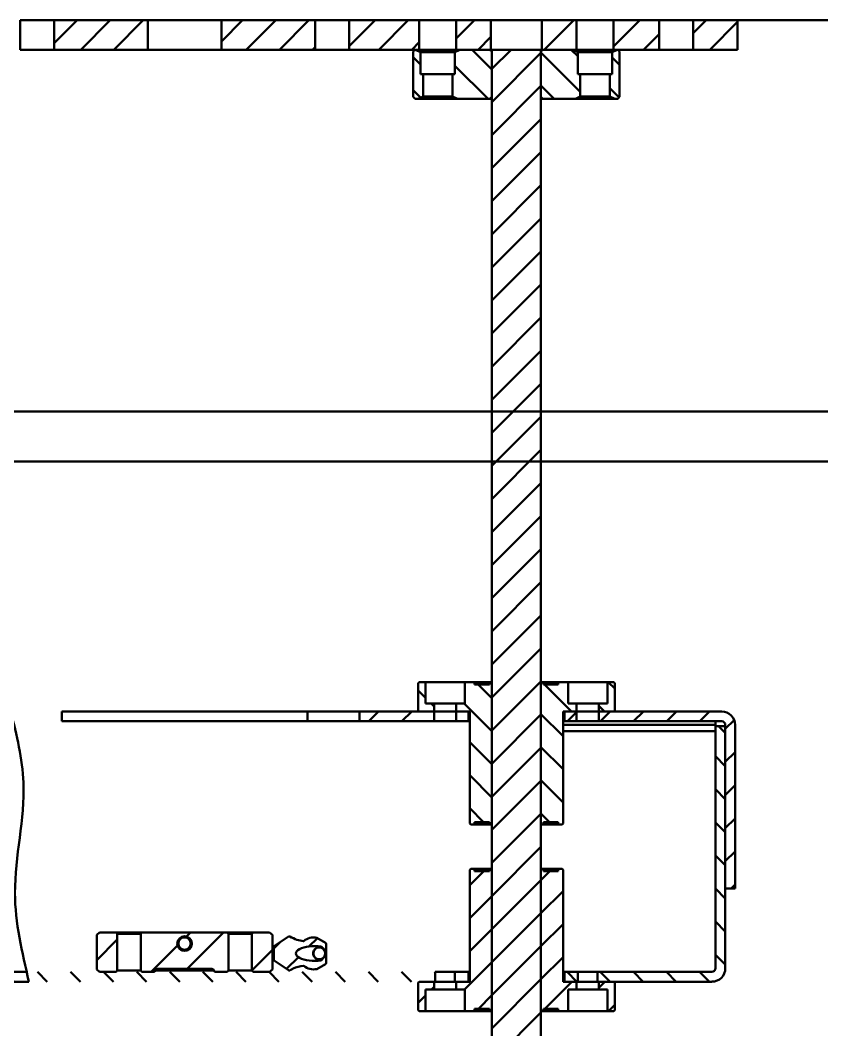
# Model space of a CAD drawing. Header units: millimetres. Extents: x -1615 to 4166, y 5 to 3174.
# Drawn here: x 1577.5 to 1686.3, y 1637.6 to 1774.7 of the extents above; entities that cross this region are included whole.
import ezdxf

# ---------------------------------------------------------------- set-up
doc = ezdxf.new("R2010")
doc.units = ezdxf.units.MM
doc.header["$LTSCALE"] = 0.25
doc.layers.add('Net dam', color=7, linetype='Continuous', lineweight=50)
pattern_1 = [(45, (1226.1323, 831.8136), (-2.245064, 2.245064), [])]
pattern_2 = [(135, (1226.1323, 831.8136), (-2.245064, -2.245064), [])]
pattern_3 = [(45, (1226.132, 831.814), (-6.73519, 6.73519), []), (45, (1230.622, 831.814), (-6.73519, 6.73519), [])]

msp = doc.modelspace()

# ---------------------------------------------------------------- hatches: boundary and pattern name
at = {"layer": 'Net dam'}
h = msp.add_hatch(dxfattribs=at)
h.set_pattern_fill('ANSI31', color=256, style=0)
h.set_pattern_definition(pattern_1)
h.paths.add_polyline_path([(1582.138, 1774.66), (1582.138, 1770.66), (1594.841, 1770.66), (1594.841, 1774.66)], flags=0)
h = msp.add_hatch(dxfattribs=at)
h.set_pattern_fill('ANSI31', color=256, style=0)
h.set_pattern_definition(pattern_1)
h.paths.add_polyline_path([(1617.544, 1770.66), (1617.544, 1774.66), (1604.841, 1774.66), (1604.841, 1770.66)], flags=0)
h = msp.add_hatch(dxfattribs=at)
h.set_pattern_fill('ANSI31', color=256, style=0)
h.set_pattern_definition(pattern_1)
h.paths.add_polyline_path([(1631.674, 1770.66), (1631.674, 1774.66), (1622.138, 1774.66), (1622.138, 1770.66)], flags=0)
h = msp.add_hatch(dxfattribs=at)
h.set_pattern_fill('ANSI31', color=256, style=0)
h.set_pattern_definition(pattern_1)
h.paths.add_polyline_path([(1636.674, 1774.66), (1636.674, 1770.66), (1641.389, 1770.66), (1641.389, 1774.66)], flags=0)
h = msp.add_hatch(dxfattribs=at)
h.set_pattern_fill('ANSI31', color=256, style=0)
h.set_pattern_definition(pattern_1)
h.paths.add_polyline_path([(1653.008, 1770.66), (1653.008, 1774.66), (1648.292, 1774.66), (1648.292, 1770.66)], flags=0)
h = msp.add_hatch(dxfattribs=at)
h.set_pattern_fill('ANSI31', color=256, style=0)
h.set_pattern_definition(pattern_1)
h.paths.add_polyline_path([(1658.008, 1774.66), (1658.008, 1770.66), (1664.21, 1770.66), (1664.21, 1774.66)], flags=0)
h = msp.add_hatch(dxfattribs=at)
h.set_pattern_fill('ANSI31', color=256, style=0)
h.set_pattern_definition(pattern_1)
h.paths.add_polyline_path([(1668.805, 1770.66), (1674.841, 1770.66), (1674.841, 1774.66), (1668.805, 1774.66)], flags=0)
h = msp.add_hatch(dxfattribs=at)
h.set_pattern_fill('ANSI31', color=256, angle=90, style=0)
h.set_pattern_definition(pattern_2)
h.paths.add_polyline_path([(1631.841, 1770.335), (1631.174, 1770.66), (1631.108, 1770.66), (1630.841, 1770.394), (1630.841, 1764.26), (1631.108, 1763.994), (1631.508, 1763.994), (1632.174, 1764.319), (1632.174, 1767.327), (1631.841, 1767.327)], flags=0)
h = msp.add_hatch(dxfattribs=at)
h.set_pattern_fill('ANSI31', color=256, angle=90, style=0)
h.set_pattern_definition(pattern_2)
h.paths.add_polyline_path([(1637.174, 1770.66), (1636.508, 1770.335), (1636.508, 1767.327), (1636.174, 1767.327), (1636.174, 1764.319), (1636.841, 1763.994), (1641.241, 1763.994), (1641.508, 1764.26), (1641.508, 1770.394), (1641.241, 1770.66)], flags=0)
h = msp.add_hatch(dxfattribs=at)
h.set_pattern_fill('ANSI31', color=256, style=0)
h.set_pattern_definition(pattern_1)
h.paths.add_polyline_path([(1641.508, 1578.66), (1648.174, 1578.66), (1648.174, 1770.66), (1641.508, 1770.66)], flags=0)
h = msp.add_hatch(dxfattribs=at)
h.set_pattern_fill('ANSI31', color=256, angle=90, style=0)
h.set_pattern_definition(pattern_2)
h.paths.add_polyline_path([(1653.174, 1770.335), (1652.508, 1770.66), (1648.441, 1770.66), (1648.174, 1770.394), (1648.174, 1764.26), (1648.441, 1763.994), (1652.841, 1763.994), (1653.508, 1764.319), (1653.508, 1767.327), (1653.174, 1767.327)], flags=0)
h = msp.add_hatch(dxfattribs=at)
h.set_pattern_fill('ANSI31', color=256, angle=90, style=0)
h.set_pattern_definition(pattern_2)
h.paths.add_polyline_path([(1658.508, 1770.66), (1657.841, 1770.335), (1657.841, 1767.327), (1657.508, 1767.327), (1657.508, 1764.319), (1658.174, 1763.994), (1658.574, 1763.994), (1658.841, 1764.26), (1658.841, 1770.394), (1658.574, 1770.66)], flags=0)
h = msp.add_hatch(dxfattribs=at)
h.set_pattern_fill('ANSI31', color=256, angle=90, style=0)
h.set_pattern_definition(pattern_2)
h.paths.add_polyline_path([(1632.508, 1681.907), (1632.508, 1684.84), (1631.641, 1684.84), (1631.508, 1684.707), (1631.508, 1680.973), (1631.641, 1680.84), (1633.674, 1680.84), (1633.674, 1681.907)], flags=0)
h = msp.add_hatch(dxfattribs=at)
h.set_pattern_fill('ANSI31', color=256, angle=90, style=0)
h.set_pattern_definition(pattern_2)
h.paths.add_polyline_path([(1639.174, 1684.507), (1639.174, 1684.84), (1637.841, 1684.84), (1637.841, 1681.907), (1636.674, 1681.907), (1636.674, 1680.84), (1638.508, 1680.84), (1638.508, 1665.64), (1638.641, 1665.507), (1639.174, 1665.507), (1639.174, 1665.84), (1641.174, 1665.84), (1641.174, 1665.507), (1641.508, 1665.507), (1641.508, 1684.84), (1641.174, 1684.84), (1641.174, 1684.507)], flags=0)
h = msp.add_hatch(dxfattribs=at)
h.set_pattern_fill('ANSI31', color=256, angle=90, style=0)
h.set_pattern_definition(pattern_2)
h.paths.add_polyline_path([(1651.841, 1681.907), (1651.841, 1684.84), (1650.508, 1684.84), (1650.508, 1684.507), (1648.508, 1684.507), (1648.508, 1684.84), (1648.174, 1684.84), (1648.174, 1665.507), (1648.508, 1665.507), (1648.508, 1665.84), (1650.508, 1665.84), (1650.508, 1665.507), (1651.041, 1665.507), (1651.174, 1665.64), (1651.174, 1680.84), (1653.008, 1680.84), (1653.008, 1681.907)], flags=0)
h = msp.add_hatch(dxfattribs=at)
h.set_pattern_fill('ANSI31', color=256, angle=90, style=0)
h.set_pattern_definition(pattern_2)
h.paths.add_polyline_path([(1658.174, 1684.707), (1658.041, 1684.84), (1657.174, 1684.84), (1657.174, 1681.907), (1656.008, 1681.907), (1656.008, 1680.84), (1658.041, 1680.84), (1658.174, 1680.973)], flags=0)
h = msp.add_hatch(dxfattribs=at)
h.set_pattern_fill('ANSI31', color=256, style=0)
h.set_pattern_definition(pattern_1)
h.paths.add_polyline_path([(1633.674, 1680.84), (1623.549, 1680.84), (1623.549, 1679.507), (1633.674, 1679.507)], flags=0)
h = msp.add_hatch(dxfattribs=at)
h.set_pattern_fill('ANSI31', color=256, style=0)
h.set_pattern_definition(pattern_1)
h.paths.add_polyline_path([(1636.674, 1679.507), (1638.341, 1679.507), (1638.341, 1680.84), (1636.674, 1680.84)], flags=0)
h = msp.add_hatch(dxfattribs=at)
h.set_pattern_fill('ANSI31', color=256, style=0)
h.set_pattern_definition(pattern_1)
h.paths.add_polyline_path([(1653.008, 1680.84), (1651.341, 1680.84), (1651.341, 1679.507), (1653.008, 1679.507)], flags=0)
h = msp.add_hatch(dxfattribs=at)
h.set_pattern_fill('ANSI31', color=256, style=0)
h.set_pattern_definition(pattern_1)
edge = h.paths.add_edge_path(flags=0)
edge.add_line((1672.683, 1680.84), (1656.008, 1680.84))
edge.add_line((1656.008, 1680.84), (1656.008, 1679.507))
edge.add_line((1656.008, 1679.507), (1672.683, 1679.507))
edge.add_arc((1672.683, 1679.016), 0.491, 0, 90, ccw=False)
edge.add_line((1673.174, 1679.016), (1673.174, 1656.84))
edge.add_line((1673.174, 1656.84), (1674.508, 1656.84))
edge.add_line((1674.508, 1656.84), (1674.508, 1679.016))
edge.add_arc((1672.683, 1679.016), 1.824, 0, 90)
h = msp.add_hatch(dxfattribs=at)
h.set_pattern_fill('ANSI31', color=256, angle=90, style=0)
h.set_pattern_definition(pattern_2)
edge = h.paths.add_edge_path(flags=0)
edge.add_line((1673.174, 1645.998), (1673.174, 1678.84))
edge.add_line((1673.174, 1678.84), (1671.841, 1678.84))
edge.add_line((1671.841, 1678.84), (1671.841, 1645.998))
edge.add_arc((1671.35, 1645.998), 0.491, 270, 360, ccw=False)
edge.add_line((1671.35, 1645.507), (1655.841, 1645.507))
edge.add_line((1655.841, 1645.507), (1655.841, 1644.173))
edge.add_line((1655.841, 1644.173), (1671.35, 1644.173))
edge.add_arc((1671.35, 1645.998), 1.824, 270, 360)
h = msp.add_hatch(dxfattribs=at)
h.set_pattern_fill('ANSI31', color=256, style=0)
h.set_pattern_definition(pattern_1)
h.paths.add_polyline_path([(1637.841, 1643.107), (1637.841, 1640.173), (1639.174, 1640.173), (1639.174, 1640.507), (1641.174, 1640.507), (1641.174, 1640.173), (1641.508, 1640.173), (1641.508, 1659.507), (1641.174, 1659.507), (1641.174, 1659.173), (1639.174, 1659.173), (1639.174, 1659.507), (1638.641, 1659.507), (1638.508, 1659.373), (1638.508, 1644.173), (1636.674, 1644.173), (1636.674, 1643.107)], flags=0)
h = msp.add_hatch(dxfattribs=at)
h.set_pattern_fill('ANSI31', color=256, style=0)
h.set_pattern_definition(pattern_1)
h.paths.add_polyline_path([(1650.508, 1640.507), (1650.508, 1640.173), (1651.841, 1640.173), (1651.841, 1643.107), (1653.008, 1643.107), (1653.008, 1644.173), (1651.174, 1644.173), (1651.174, 1659.373), (1651.041, 1659.507), (1650.508, 1659.507), (1650.508, 1659.173), (1648.508, 1659.173), (1648.508, 1659.507), (1648.174, 1659.507), (1648.174, 1640.173), (1648.508, 1640.173), (1648.508, 1640.507)], flags=0)
h = msp.add_hatch(dxfattribs=at)
h.set_pattern_fill('ANSI32', color=256, style=0)
h.set_pattern_definition(pattern_3)
edge = h.paths.add_edge_path(flags=0)
edge.add_line((1587.915, 1650.507), (1587.915, 1645.84))
edge.add_spline(control_points=[(1587.915, 1645.84), (1588.046, 1645.729), (1588.177, 1645.618), (1588.308, 1645.507)], knot_values=[0.0121597, 0.0121597, 0.0121597, 0.0121597, 0.0129328, 0.0129328, 0.0129328, 0.0129328], weights=[1, 1, 1, 1], degree=3, periodic=0)
edge.add_line((1588.308, 1645.507), (1590.544, 1645.507))
edge.add_spline(control_points=[(1590.544, 1645.507), (1590.6, 1645.562), (1590.656, 1645.618), (1590.712, 1645.673)], knot_values=[0.0045097, 0.0045097, 0.0045097, 0.0045097, 0.0048646, 0.0048646, 0.0048646, 0.0048646], weights=[1, 1, 1, 1], degree=3, periodic=0)
edge.add_line((1590.712, 1645.673), (1590.712, 1650.673))
edge.add_spline(control_points=[(1590.712, 1650.673), (1590.656, 1650.729), (1590.6, 1650.785), (1590.544, 1650.84)], knot_values=[0.0112484, 0.0112484, 0.0112484, 0.0112484, 0.0116037, 0.0116037, 0.0116037, 0.0116037], weights=[1, 1, 1, 1], degree=3, periodic=0)
edge.add_line((1590.544, 1650.84), (1588.308, 1650.84))
edge.add_spline(control_points=[(1588.308, 1650.84), (1588.177, 1650.729), (1588.046, 1650.618), (1587.915, 1650.507)], knot_values=[0.0107128, 0.0107128, 0.0107128, 0.0107128, 0.0114849, 0.0114849, 0.0114849, 0.0114849], weights=[1, 1, 1, 1], degree=3, periodic=0)
h = msp.add_hatch(dxfattribs=at)
h.set_pattern_fill('ANSI32', color=256, style=0)
h.set_pattern_definition(pattern_3)
edge = h.paths.add_edge_path(flags=0)
edge.add_line((1595.883, 1645.673), (1595.883, 1645.74))
edge.add_spline(control_points=[(1595.883, 1645.74), (1595.883, 1645.749), (1595.884, 1645.757), (1595.887, 1645.765), (1595.89, 1645.774), (1595.894, 1645.783), (1595.899, 1645.79), (1595.908, 1645.804), (1595.92, 1645.815), (1595.932, 1645.825), (1595.955, 1645.843), (1595.982, 1645.857), (1596.009, 1645.867), (1596.064, 1645.889), (1596.123, 1645.9), (1596.182, 1645.904), (1596.204, 1645.906), (1596.225, 1645.907), (1596.247, 1645.907)], knot_values=[0.0000039, 0.0000039, 0.0000039, 0.0000039, 0.0000422, 0.0000422, 0.0000422, 0.000084, 0.000084, 0.000084, 0.0001564, 0.0001564, 0.0001564, 0.0002876, 0.0002876, 0.0002876, 0.0005564, 0.0005564, 0.0005564, 0.0006547, 0.0006547, 0.0006547, 0.0006547], weights=[1, 1, 1, 1, 1, 1, 1, 1, 1, 1, 1, 1, 1, 1, 1, 1, 1, 1, 1], degree=3, periodic=0)
edge.add_line((1596.247, 1645.907), (1603.435, 1645.907))
edge.add_spline(control_points=[(1603.435, 1645.907), (1603.459, 1645.907), (1603.484, 1645.906), (1603.508, 1645.904), (1603.552, 1645.9), (1603.595, 1645.892), (1603.637, 1645.88), (1603.671, 1645.869), (1603.705, 1645.856), (1603.735, 1645.836), (1603.747, 1645.828), (1603.758, 1645.819), (1603.768, 1645.809), (1603.778, 1645.798), (1603.787, 1645.786), (1603.792, 1645.773), (1603.796, 1645.764), (1603.798, 1645.755), (1603.799, 1645.746), (1603.799, 1645.744), (1603.799, 1645.742), (1603.799, 1645.74)], knot_values=[0.0007164, 0.0007164, 0.0007164, 0.0007164, 0.0008268, 0.0008268, 0.0008268, 0.0010261, 0.0010261, 0.0010261, 0.0011879, 0.0011879, 0.0011879, 0.0012523, 0.0012523, 0.0012523, 0.0013178, 0.0013178, 0.0013178, 0.0013599, 0.0013599, 0.0013599, 0.0013683, 0.0013683, 0.0013683, 0.0013683], weights=[1, 1, 1, 1, 1, 1, 1, 1, 1, 1, 1, 1, 1, 1, 1, 1, 1, 1, 1, 1, 1, 1], degree=3, periodic=0)
edge.add_line((1603.799, 1645.74), (1603.799, 1645.673))
edge.add_spline(control_points=[(1603.799, 1645.673), (1603.799, 1645.666), (1603.8, 1645.658), (1603.802, 1645.651), (1603.805, 1645.641), (1603.81, 1645.632), (1603.815, 1645.623), (1603.818, 1645.62), (1603.821, 1645.616), (1603.824, 1645.612), (1603.836, 1645.597), (1603.852, 1645.584), (1603.869, 1645.573), (1603.892, 1645.559), (1603.917, 1645.547), (1603.943, 1645.538), (1604.002, 1645.517), (1604.066, 1645.508), (1604.129, 1645.507), (1604.133, 1645.507), (1604.136, 1645.507), (1604.139, 1645.507)], knot_values=[0.0023505, 0.0023505, 0.0023505, 0.0023505, 0.0023849, 0.0023849, 0.0023849, 0.0024305, 0.0024305, 0.0024305, 0.0024518, 0.0024518, 0.0024518, 0.0025424, 0.0025424, 0.0025424, 0.0026666, 0.0026666, 0.0026666, 0.0029562, 0.0029562, 0.0029562, 0.0029707, 0.0029707, 0.0029707, 0.0029707], weights=[1, 1, 1, 1, 1, 1, 1, 1, 1, 1, 1, 1, 1, 1, 1, 1, 1, 1, 1, 1, 1, 1], degree=3, periodic=0)
edge.add_line((1604.139, 1645.507), (1605.629, 1645.507))
edge.add_spline(control_points=[(1605.629, 1645.507), (1605.685, 1645.562), (1605.741, 1645.618), (1605.797, 1645.673)], knot_values=[0.0045097, 0.0045097, 0.0045097, 0.0045097, 0.0048646, 0.0048646, 0.0048646, 0.0048646], weights=[1, 1, 1, 1], degree=3, periodic=0)
edge.add_line((1605.797, 1645.673), (1605.797, 1650.673))
edge.add_spline(control_points=[(1605.797, 1650.673), (1605.741, 1650.729), (1605.685, 1650.785), (1605.629, 1650.84)], knot_values=[0.0112484, 0.0112484, 0.0112484, 0.0112484, 0.0116037, 0.0116037, 0.0116037, 0.0116037], weights=[1, 1, 1, 1], degree=3, periodic=0)
edge.add_line((1605.629, 1650.84), (1594.053, 1650.84))
edge.add_spline(control_points=[(1594.053, 1650.84), (1593.997, 1650.785), (1593.941, 1650.729), (1593.885, 1650.673)], knot_values=[0.0045097, 0.0045097, 0.0045097, 0.0045097, 0.0048646, 0.0048646, 0.0048646, 0.0048646], weights=[1, 1, 1, 1], degree=3, periodic=0)
edge.add_line((1593.885, 1650.673), (1593.885, 1645.673))
edge.add_spline(control_points=[(1593.885, 1645.673), (1593.941, 1645.618), (1593.997, 1645.562), (1594.053, 1645.507)], knot_values=[0.0112484, 0.0112484, 0.0112484, 0.0112484, 0.0116037, 0.0116037, 0.0116037, 0.0116037], weights=[1, 1, 1, 1], degree=3, periodic=0)
edge.add_line((1594.053, 1645.507), (1595.543, 1645.507))
edge.add_spline(control_points=[(1595.543, 1645.507), (1595.591, 1645.507), (1595.639, 1645.512), (1595.686, 1645.523), (1595.727, 1645.532), (1595.767, 1645.546), (1595.803, 1645.567), (1595.821, 1645.578), (1595.839, 1645.591), (1595.853, 1645.607), (1595.862, 1645.616), (1595.87, 1645.627), (1595.875, 1645.639), (1595.879, 1645.647), (1595.881, 1645.656), (1595.882, 1645.665), (1595.883, 1645.668), (1595.883, 1645.671), (1595.883, 1645.673)], knot_values=[0.0005793, 0.0005793, 0.0005793, 0.0005793, 0.0007994, 0.0007994, 0.0007994, 0.0009889, 0.0009889, 0.0009889, 0.0010862, 0.0010862, 0.0010862, 0.0011444, 0.0011444, 0.0011444, 0.0011851, 0.0011851, 0.0011851, 0.0011983, 0.0011983, 0.0011983, 0.0011983], weights=[1, 1, 1, 1, 1, 1, 1, 1, 1, 1, 1, 1, 1, 1, 1, 1, 1, 1, 1], degree=3, periodic=0)
edge = h.paths.add_edge_path(flags=0)
edge.add_arc((1599.841, 1649.34), 0.833, 0, 360)
h = msp.add_hatch(dxfattribs=at)
h.set_pattern_fill('ANSI31', color=256, angle=90, style=0)
h.set_pattern_definition(pattern_2)
edge = h.paths.add_edge_path(flags=0)
edge.add_arc((1599.841, 1649.34), 1, 0, 360)
h = msp.add_hatch(dxfattribs=at)
h.set_pattern_fill('ANSI32', color=256, style=0)
h.set_pattern_definition(pattern_3)
edge = h.paths.add_edge_path(flags=0)
edge.add_line((1611.767, 1645.84), (1611.767, 1650.507))
edge.add_spline(control_points=[(1611.767, 1650.507), (1611.636, 1650.618), (1611.505, 1650.729), (1611.373, 1650.84)], knot_values=[0.0109219, 0.0109219, 0.0109219, 0.0109219, 0.0116949, 0.0116949, 0.0116949, 0.0116949], weights=[1, 1, 1, 1], degree=3, periodic=0)
edge.add_line((1611.373, 1650.84), (1609.138, 1650.84))
edge.add_spline(control_points=[(1609.138, 1650.84), (1609.082, 1650.785), (1609.026, 1650.729), (1608.97, 1650.673)], knot_values=[0.0045097, 0.0045097, 0.0045097, 0.0045097, 0.0048646, 0.0048646, 0.0048646, 0.0048646], weights=[1, 1, 1, 1], degree=3, periodic=0)
edge.add_line((1608.97, 1650.673), (1608.97, 1645.673))
edge.add_spline(control_points=[(1608.97, 1645.673), (1609.026, 1645.618), (1609.082, 1645.562), (1609.138, 1645.507)], knot_values=[0.0112484, 0.0112484, 0.0112484, 0.0112484, 0.0116037, 0.0116037, 0.0116037, 0.0116037], weights=[1, 1, 1, 1], degree=3, periodic=0)
edge.add_line((1609.138, 1645.507), (1611.373, 1645.507))
edge.add_spline(control_points=[(1611.373, 1645.507), (1611.505, 1645.618), (1611.636, 1645.729), (1611.767, 1645.84)], knot_values=[0.0119572, 0.0119572, 0.0119572, 0.0119572, 0.0127287, 0.0127287, 0.0127287, 0.0127287], weights=[1, 1, 1, 1], degree=3, periodic=0)
h = msp.add_hatch(dxfattribs=at)
h.set_pattern_fill('ANSI32', color=256, style=0)
h.set_pattern_definition(pattern_3)
edge = h.paths.add_edge_path(flags=0)
edge.add_arc((1617.367, 1648.007), 2.165, 231.02842, 280.70836)
edge.add_spline(control_points=[(1617.769, 1645.879), (1618.175, 1646.088), (1618.575, 1646.311), (1618.953, 1646.566)], knot_values=[0.0000002, 0.0000002, 0.0000002, 0.0000002, 0.0020534, 0.0020534, 0.0020534, 0.0020534], weights=[1, 1, 1, 1], degree=3, periodic=0)
edge.add_spline(control_points=[(1618.953, 1646.566), (1618.967, 1646.576), (1618.981, 1646.589), (1618.992, 1646.602), (1619.003, 1646.616), (1619.012, 1646.632), (1619.018, 1646.649), (1619.024, 1646.664), (1619.027, 1646.679), (1619.028, 1646.695), (1619.028, 1646.698), (1619.028, 1646.701), (1619.028, 1646.705)], knot_values=[0.0000003, 0.0000003, 0.0000003, 0.0000003, 0.0000795, 0.0000795, 0.0000795, 0.0001599, 0.0001599, 0.0001599, 0.0002307, 0.0002307, 0.0002307, 0.0002449, 0.0002449, 0.0002449, 0.0002449], weights=[1, 1, 1, 1, 1, 1, 1, 1, 1, 1, 1, 1, 1], degree=3, periodic=0)
edge.add_line((1619.028, 1646.705), (1619.028, 1649.309))
edge.add_spline(control_points=[(1619.028, 1649.309), (1619.028, 1649.321), (1619.027, 1649.333), (1619.024, 1649.345), (1619.02, 1649.364), (1619.011, 1649.383), (1619.001, 1649.399), (1618.988, 1649.418), (1618.972, 1649.435), (1618.953, 1649.447)], knot_values=[0.0002199, 0.0002199, 0.0002199, 0.0002199, 0.0002748, 0.0002748, 0.0002748, 0.0003631, 0.0003631, 0.0003631, 0.0004655, 0.0004655, 0.0004655, 0.0004655], weights=[1, 1, 1, 1, 1, 1, 1, 1, 1, 1], degree=3, periodic=0)
edge.add_spline(control_points=[(1618.953, 1649.447), (1618.575, 1649.703), (1618.175, 1649.925), (1617.769, 1650.134)], knot_values=[0.0000003, 0.0000003, 0.0000003, 0.0000003, 0.0020534, 0.0020534, 0.0020534, 0.0020534], weights=[1, 1, 1, 1], degree=3, periodic=0)
edge.add_arc((1617.367, 1648.007), 2.165, 79.29164, 128.97158)
edge.add_spline(control_points=[(1616.005, 1649.69), (1615.998, 1649.684), (1615.989, 1649.679), (1615.98, 1649.676), (1615.971, 1649.673), (1615.961, 1649.671), (1615.952, 1649.672), (1615.95, 1649.672), (1615.948, 1649.672), (1615.947, 1649.672)], knot_values=[0.0000003, 0.0000003, 0.0000003, 0.0000003, 0.0000431, 0.0000431, 0.0000431, 0.0000864, 0.0000864, 0.0000864, 0.000094, 0.000094, 0.000094, 0.000094], weights=[1, 1, 1, 1, 1, 1, 1, 1, 1, 1], degree=3, periodic=0)
edge.add_spline(control_points=[(1615.947, 1649.672), (1615.653, 1649.702), (1615.36, 1649.757), (1615.079, 1649.846), (1614.739, 1649.953), (1614.41, 1650.114), (1614.122, 1650.323)], knot_values=[0.0000002, 0.0000002, 0.0000002, 0.0000002, 0.0013278, 0.0013278, 0.0013278, 0.0029436, 0.0029436, 0.0029436, 0.0029436], weights=[1, 1, 1, 1, 1, 1, 1], degree=3, periodic=0)
edge.add_ellipse((1617.545, 1648.007), major_axis=(-6.953, 0), ratio=0.3826834, start_angle=299.49511, end_angle=301.26753)
edge.add_line((1613.936, 1650.281), (1611.969, 1648.977))
edge.add_spline(control_points=[(1611.969, 1648.977), (1611.965, 1648.965), (1611.961, 1648.952), (1611.957, 1648.94)], knot_values=[0.0003126, 0.0003126, 0.0003126, 0.0003126, 0.0003711, 0.0003711, 0.0003711, 0.0003711], weights=[1, 1, 1, 1], degree=3, periodic=0)
edge.add_line((1611.957, 1648.94), (1611.957, 1648.558))
edge.add_spline(control_points=[(1611.957, 1648.558), (1611.957, 1648.509), (1611.953, 1648.459), (1611.949, 1648.41), (1611.937, 1648.257), (1611.919, 1648.104), (1611.923, 1647.951), (1611.926, 1647.835), (1611.94, 1647.719), (1611.949, 1647.603), (1611.953, 1647.554), (1611.957, 1647.505), (1611.957, 1647.456)], knot_values=[0.0003047, 0.0003047, 0.0003047, 0.0003047, 0.00053, 0.00053, 0.00053, 0.0012279, 0.0012279, 0.0012279, 0.001756, 0.001756, 0.001756, 0.0019804, 0.0019804, 0.0019804, 0.0019804], weights=[1, 1, 1, 1, 1, 1, 1, 1, 1, 1, 1, 1, 1], degree=3, periodic=0)
edge.add_line((1611.957, 1647.456), (1611.957, 1647.074))
edge.add_spline(control_points=[(1611.957, 1647.074), (1611.961, 1647.061), (1611.965, 1647.049), (1611.969, 1647.036)], knot_values=[0.0000007, 0.0000007, 0.0000007, 0.0000007, 0.0000592, 0.0000592, 0.0000592, 0.0000592], weights=[1, 1, 1, 1], degree=3, periodic=0)
edge.add_line((1611.969, 1647.036), (1613.936, 1645.732))
edge.add_ellipse((1617.545, 1648.007), major_axis=(-6.953, 0), ratio=0.3826834, start_angle=58.73247, end_angle=60.50489)
edge.add_spline(control_points=[(1614.122, 1645.691), (1614.257, 1645.789), (1614.401, 1645.877), (1614.551, 1645.953), (1614.981, 1646.172), (1615.466, 1646.292), (1615.947, 1646.342)], knot_values=[0.000044, 0.000044, 0.000044, 0.000044, 0.000798, 0.000798, 0.000798, 0.0030079, 0.0030079, 0.0030079, 0.0030079], weights=[1, 1, 1, 1, 1, 1, 1], degree=3, periodic=0)
edge.add_spline(control_points=[(1615.947, 1646.342), (1615.955, 1646.343), (1615.964, 1646.342), (1615.972, 1646.34), (1615.98, 1646.338), (1615.988, 1646.335), (1615.995, 1646.33), (1615.998, 1646.328), (1616.002, 1646.326), (1616.005, 1646.323)], knot_values=[0.0000002, 0.0000002, 0.0000002, 0.0000002, 0.0000381, 0.0000381, 0.0000381, 0.0000759, 0.0000759, 0.0000759, 0.0000938, 0.0000938, 0.0000938, 0.0000938], weights=[1, 1, 1, 1, 1, 1, 1, 1, 1, 1], degree=3, periodic=0)
edge = h.paths.add_edge_path(flags=0)
edge.add_spline(control_points=[(1618.379, 1648.955), (1618.476, 1648.847), (1618.57, 1648.737), (1618.654, 1648.62), (1618.735, 1648.508), (1618.809, 1648.388), (1618.855, 1648.258), (1618.882, 1648.182), (1618.899, 1648.1), (1618.9, 1648.019), (1618.901, 1647.938), (1618.887, 1647.855), (1618.862, 1647.778), (1618.827, 1647.668), (1618.769, 1647.564), (1618.706, 1647.468), (1618.609, 1647.322), (1618.496, 1647.188), (1618.379, 1647.059)], knot_values=[0.0000003, 0.0000003, 0.0000003, 0.0000003, 0.0006506, 0.0006506, 0.0006506, 0.0012734, 0.0012734, 0.0012734, 0.0016403, 0.0016403, 0.0016403, 0.0020068, 0.0020068, 0.0020068, 0.0025299, 0.0025299, 0.0025299, 0.0033145, 0.0033145, 0.0033145, 0.0033145], weights=[1, 1, 1, 1, 1, 1, 1, 1, 1, 1, 1, 1, 1, 1, 1, 1, 1, 1, 1], degree=3, periodic=0)
edge.add_ellipse((1617.545, 1648.007), major_axis=(-2.613, 0), ratio=0.3826834, start_angle=-108.60936, end_angle=108.60936, ccw=False)
h = msp.add_hatch(dxfattribs=at)
h.set_pattern_fill('ANSI31', color=256, angle=90, style=0)
h.set_pattern_definition(pattern_2)
h.paths.add_polyline_path([(1565.841, 1645.507), (1565.841, 1644.173), (1633.841, 1644.173), (1633.841, 1645.507)], flags=0)
h = msp.add_hatch(dxfattribs=at)
h.set_pattern_fill('ANSI31', color=256, angle=90, style=0)
h.set_pattern_definition(pattern_2)
h.paths.add_polyline_path([(1636.508, 1644.173), (1638.341, 1644.173), (1638.341, 1645.507), (1636.508, 1645.507)], flags=0)
h = msp.add_hatch(dxfattribs=at)
h.set_pattern_fill('ANSI31', color=256, angle=90, style=0)
h.set_pattern_definition(pattern_2)
h.paths.add_polyline_path([(1651.341, 1644.173), (1653.174, 1644.173), (1653.174, 1645.507), (1651.341, 1645.507)], flags=0)
h = msp.add_hatch(dxfattribs=at)
h.set_pattern_fill('ANSI31', color=256, style=0)
h.set_pattern_definition(pattern_1)
h.paths.add_polyline_path([(1631.508, 1640.307), (1631.641, 1640.173), (1632.508, 1640.173), (1632.508, 1643.107), (1633.674, 1643.107), (1633.674, 1644.173), (1631.641, 1644.173), (1631.508, 1644.04)], flags=0)
h = msp.add_hatch(dxfattribs=at)
h.set_pattern_fill('ANSI31', color=256, style=0)
h.set_pattern_definition(pattern_1)
h.paths.add_polyline_path([(1657.174, 1643.107), (1657.174, 1640.173), (1658.041, 1640.173), (1658.174, 1640.307), (1658.174, 1644.04), (1658.041, 1644.173), (1656.008, 1644.173), (1656.008, 1643.107)], flags=0)

# ---------------------------------------------------------------- linework, layer by layer
for p, q in [((1577.544, 1774.66), (1577.544, 1770.66)), ((1577.544, 1774.66), (1582.138, 1774.66)), ((1582.138, 1770.66), (1582.138, 1774.66)), ((1594.841, 1774.66), (1582.138, 1774.66)), ((1594.841, 1774.66), (1594.841, 1770.66)), ((1594.841, 1774.66), (1595.53, 1774.66)), ((1595.53, 1774.66), (1604.152, 1774.66)), ((1604.152, 1774.66), (1604.841, 1774.66)), ((1604.841, 1770.66), (1604.841, 1774.66)), ((1617.544, 1774.66), (1604.841, 1774.66)), ((1617.544, 1774.66), (1617.544, 1770.66)), ((1617.544, 1774.66), (1622.138, 1774.66)), ((1622.138, 1770.66), (1622.138, 1774.66)), ((1631.674, 1774.66), (1622.138, 1774.66)), ((1631.674, 1774.66), (1631.674, 1770.66)), ((1631.674, 1774.66), (1636.674, 1774.66)), ((1636.674, 1770.66), (1636.674, 1774.66)), ((1641.389, 1774.66), (1636.674, 1774.66)), ((1641.389, 1774.66), (1641.389, 1770.66)), ((1641.389, 1774.66), (1642.497, 1774.66)), ((1642.497, 1774.66), (1647.185, 1774.66)), ((1647.185, 1774.66), (1648.292, 1774.66)), ((1648.292, 1770.66), (1648.292, 1774.66)), ((1653.008, 1774.66), (1648.292, 1774.66)), ((1653.008, 1774.66), (1653.008, 1770.66)), ((1653.008, 1774.66), (1658.008, 1774.66)), ((1658.008, 1770.66), (1658.008, 1774.66)), ((1664.21, 1774.66), (1658.008, 1774.66)), ((1664.21, 1774.66), (1664.21, 1770.66)), ((1664.21, 1774.66), (1668.805, 1774.66)), ((1668.805, 1770.66), (1668.805, 1774.66)), ((1674.841, 1774.66), (1668.805, 1774.66)), ((1674.841, 1770.66), (1674.841, 1774.66)), ((1674.841, 1774.66), (1738.508, 1774.66)), ((1577.544, 1770.66), (1582.138, 1770.66)), ((1594.841, 1770.66), (1582.138, 1770.66)), ((1594.841, 1770.66), (1604.841, 1770.66)), ((1617.544, 1770.66), (1604.841, 1770.66)), ((1617.544, 1770.66), (1622.138, 1770.66)), ((1631.674, 1770.66), (1622.138, 1770.66)), ((1630.841, 1770.394), (1631.108, 1770.66)), ((1630.841, 1764.26), (1630.841, 1770.394)), ((1631.108, 1770.66), (1631.174, 1770.66)), ((1631.174, 1770.66), (1631.841, 1770.335)), ((1631.674, 1770.66), (1636.674, 1770.66)), ((1631.841, 1767.327), (1631.841, 1770.335)), ((1636.508, 1770.335), (1631.841, 1770.335)), ((1636.508, 1770.335), (1637.174, 1770.66)), ((1636.508, 1770.335), (1636.508, 1767.327)), ((1641.389, 1770.66), (1636.674, 1770.66)), ((1637.174, 1770.66), (1641.241, 1770.66)), ((1641.241, 1770.66), (1641.508, 1770.394)), ((1641.389, 1770.66), (1641.508, 1770.66)), ((1641.508, 1770.66), (1641.508, 1578.66)), ((1648.174, 1770.66), (1641.508, 1770.66)), ((1641.508, 1764.26), (1641.508, 1770.394)), ((1648.174, 1578.66), (1648.174, 1770.66)), ((1648.174, 1770.394), (1648.441, 1770.66)), ((1648.174, 1770.66), (1648.292, 1770.66)), ((1648.174, 1770.394), (1648.174, 1764.26)), ((1653.008, 1770.66), (1648.292, 1770.66)), ((1648.441, 1770.66), (1652.508, 1770.66)), ((1652.508, 1770.66), (1653.174, 1770.335)), ((1653.008, 1770.66), (1658.008, 1770.66)), ((1653.174, 1767.327), (1653.174, 1770.335)), ((1657.841, 1770.335), (1653.174, 1770.335)), ((1657.841, 1770.335), (1658.508, 1770.66)), ((1657.841, 1770.335), (1657.841, 1767.327)), ((1664.21, 1770.66), (1658.008, 1770.66)), ((1658.508, 1770.66), (1658.574, 1770.66)), ((1658.574, 1770.66), (1658.841, 1770.394)), ((1658.841, 1770.394), (1658.841, 1764.26)), ((1664.21, 1770.66), (1668.805, 1770.66)), ((1674.841, 1770.66), (1668.805, 1770.66)), ((1632.174, 1767.327), (1631.841, 1767.327)), ((1632.174, 1764.319), (1632.174, 1767.327)), ((1636.174, 1767.327), (1632.174, 1767.327)), ((1636.174, 1767.327), (1636.174, 1764.319)), ((1636.508, 1767.327), (1636.174, 1767.327)), ((1653.508, 1767.327), (1653.174, 1767.327)), ((1653.508, 1764.319), (1653.508, 1767.327)), ((1657.508, 1767.327), (1653.508, 1767.327)), ((1657.508, 1767.327), (1657.508, 1764.319)), ((1657.841, 1767.327), (1657.508, 1767.327)), ((1631.108, 1763.994), (1630.841, 1764.26)), ((1631.108, 1763.994), (1631.508, 1763.994)), ((1632.174, 1764.319), (1631.508, 1763.994)), ((1636.841, 1763.994), (1631.508, 1763.994)), ((1632.174, 1764.319), (1636.174, 1764.319)), ((1636.841, 1763.994), (1636.174, 1764.319)), ((1636.841, 1763.994), (1641.241, 1763.994)), ((1641.508, 1764.26), (1641.241, 1763.994)), ((1641.508, 1763.994), (1641.241, 1763.994)), ((1648.441, 1763.994), (1648.174, 1764.26)), ((1648.441, 1763.994), (1648.174, 1763.994)), ((1648.441, 1763.994), (1652.841, 1763.994)), ((1653.508, 1764.319), (1652.841, 1763.994)), ((1658.174, 1763.994), (1652.841, 1763.994)), ((1653.508, 1764.319), (1657.508, 1764.319)), ((1658.174, 1763.994), (1657.508, 1764.319)), ((1658.174, 1763.994), (1658.574, 1763.994)), ((1658.841, 1764.26), (1658.574, 1763.994)), ((1486.508, 1721.557), (1715.841, 1721.557)), ((1715.841, 1714.768), (1486.508, 1714.768)), ((1631.508, 1684.707), (1631.641, 1684.84)), ((1631.508, 1684.707), (1631.508, 1680.973)), ((1632.508, 1684.84), (1631.641, 1684.84)), ((1632.508, 1681.907), (1632.508, 1684.84)), ((1637.841, 1684.84), (1632.508, 1684.84)), ((1637.841, 1684.84), (1637.841, 1681.907)), ((1639.174, 1684.84), (1637.841, 1684.84)), ((1639.174, 1684.507), (1639.174, 1684.84)), ((1641.174, 1684.84), (1639.174, 1684.84)), ((1639.174, 1684.507), (1641.174, 1684.507)), ((1641.174, 1684.84), (1641.174, 1684.507)), ((1641.174, 1684.84), (1641.508, 1684.84)), ((1641.508, 1665.507), (1641.508, 1684.84)), ((1648.174, 1684.84), (1648.174, 1665.507)), ((1648.174, 1684.84), (1648.508, 1684.84)), ((1648.508, 1684.507), (1648.508, 1684.84)), ((1650.508, 1684.84), (1648.508, 1684.84)), ((1648.508, 1684.507), (1650.508, 1684.507)), ((1648.559, 1684.582), (1648.559, 1684.507)), ((1648.583, 1684.573), (1648.583, 1684.507)), ((1648.777, 1684.582), (1648.777, 1684.507)), ((1648.78, 1684.573), (1648.78, 1684.507)), ((1649.163, 1684.573), (1649.163, 1684.582)), ((1649.231, 1684.573), (1649.231, 1684.507)), ((1649.826, 1684.573), (1649.231, 1684.573)), ((1649.826, 1684.573), (1649.826, 1684.507)), ((1650.508, 1684.84), (1650.508, 1684.507)), ((1651.841, 1684.84), (1650.508, 1684.84)), ((1651.841, 1681.907), (1651.841, 1684.84)), ((1657.174, 1684.84), (1651.841, 1684.84)), ((1657.174, 1684.84), (1657.174, 1681.907)), ((1658.041, 1684.84), (1657.174, 1684.84)), ((1658.041, 1684.84), (1658.174, 1684.707)), ((1658.174, 1680.973), (1658.174, 1684.707)), ((1632.508, 1681.907), (1633.674, 1681.907)), ((1633.674, 1680.84), (1633.674, 1681.907)), ((1636.674, 1681.907), (1633.674, 1681.907)), ((1636.674, 1681.907), (1636.674, 1680.84)), ((1636.674, 1681.907), (1637.841, 1681.907)), ((1651.841, 1681.907), (1653.008, 1681.907)), ((1653.008, 1680.84), (1653.008, 1681.907)), ((1656.008, 1681.907), (1653.008, 1681.907)), ((1656.008, 1681.907), (1656.008, 1680.84)), ((1656.008, 1681.907), (1657.174, 1681.907)), ((1583.174, 1680.84), (1583.174, 1679.507)), ((1583.174, 1680.84), (1616.508, 1680.84)), ((1616.508, 1680.84), (1616.508, 1679.507)), ((1616.508, 1680.84), (1623.549, 1680.84)), ((1623.549, 1680.84), (1623.549, 1679.507)), ((1623.549, 1680.84), (1633.674, 1680.84)), ((1631.641, 1680.84), (1631.508, 1680.973)), ((1633.674, 1680.84), (1631.641, 1680.84)), ((1633.674, 1680.84), (1636.674, 1680.84)), ((1633.674, 1679.507), (1633.674, 1680.84)), ((1638.508, 1680.84), (1636.674, 1680.84)), ((1636.674, 1680.84), (1636.674, 1679.507)), ((1636.674, 1680.84), (1638.341, 1680.84)), ((1638.341, 1679.507), (1638.341, 1680.84)), ((1638.508, 1680.84), (1638.508, 1665.64)), ((1653.008, 1680.84), (1651.174, 1680.84)), ((1651.174, 1665.64), (1651.174, 1680.84)), ((1651.341, 1680.84), (1651.341, 1679.507)), ((1651.341, 1680.84), (1653.008, 1680.84)), ((1653.008, 1680.84), (1656.008, 1680.84)), ((1653.008, 1679.507), (1653.008, 1680.84)), ((1658.041, 1680.84), (1656.008, 1680.84)), ((1656.008, 1680.84), (1656.008, 1679.507)), ((1656.008, 1680.84), (1672.683, 1680.84)), ((1658.174, 1680.973), (1658.041, 1680.84)), ((1583.174, 1679.507), (1616.508, 1679.507)), ((1616.508, 1679.507), (1623.549, 1679.507)), ((1623.549, 1679.507), (1633.674, 1679.507)), ((1633.674, 1679.507), (1636.674, 1679.507)), ((1636.674, 1679.507), (1638.341, 1679.507)), ((1638.341, 1679.507), (1638.508, 1679.507)), ((1651.174, 1679.507), (1651.341, 1679.507)), ((1651.174, 1679.016), (1671.841, 1679.016)), ((1651.341, 1679.507), (1653.008, 1679.507)), ((1653.008, 1679.507), (1656.008, 1679.507)), ((1656.008, 1679.507), (1672.683, 1679.507)), ((1671.841, 1679.016), (1671.841, 1679.507)), ((1671.841, 1678.84), (1671.841, 1679.016)), ((1673.174, 1678.84), (1671.841, 1678.84)), ((1671.841, 1645.998), (1671.841, 1678.84)), ((1673.174, 1656.84), (1673.174, 1679.016)), ((1673.174, 1645.998), (1673.174, 1678.84)), ((1674.508, 1656.84), (1674.508, 1679.016)), ((1671.841, 1678.173), (1651.174, 1678.173)), ((1638.641, 1665.507), (1638.508, 1665.64)), ((1639.174, 1665.507), (1638.641, 1665.507)), ((1641.174, 1665.84), (1639.174, 1665.84)), ((1639.174, 1665.507), (1639.174, 1665.84)), ((1639.174, 1665.507), (1641.174, 1665.507)), ((1639.754, 1665.773), (1639.754, 1665.84)), ((1639.754, 1665.773), (1640.349, 1665.773)), ((1640.349, 1665.773), (1640.349, 1665.84)), ((1640.395, 1665.773), (1640.395, 1665.765)), ((1640.798, 1665.773), (1640.798, 1665.84)), ((1640.801, 1665.765), (1640.801, 1665.84)), ((1640.991, 1665.773), (1640.991, 1665.84)), ((1641.014, 1665.765), (1641.014, 1665.84)), ((1641.089, 1665.773), (1641.209, 1665.773)), ((1641.174, 1665.84), (1641.174, 1665.507)), ((1641.508, 1665.507), (1641.174, 1665.507)), ((1648.508, 1665.507), (1648.174, 1665.507)), ((1650.508, 1665.84), (1648.508, 1665.84)), ((1648.508, 1665.507), (1648.508, 1665.84)), ((1648.508, 1665.507), (1650.508, 1665.507)), ((1650.508, 1665.84), (1650.508, 1665.507)), ((1651.041, 1665.507), (1650.508, 1665.507)), ((1651.174, 1665.64), (1651.041, 1665.507)), ((1638.508, 1659.373), (1638.641, 1659.507)), ((1638.508, 1659.373), (1638.508, 1644.173)), ((1638.641, 1659.507), (1639.174, 1659.507)), ((1639.174, 1659.173), (1639.174, 1659.507)), ((1641.174, 1659.507), (1639.174, 1659.507)), ((1641.174, 1659.507), (1641.174, 1659.173)), ((1641.174, 1659.507), (1641.508, 1659.507)), ((1641.508, 1640.173), (1641.508, 1659.507)), ((1648.174, 1659.507), (1648.174, 1640.173)), ((1648.174, 1659.507), (1648.508, 1659.507)), ((1648.508, 1659.173), (1648.508, 1659.507)), ((1650.508, 1659.507), (1648.508, 1659.507)), ((1650.508, 1659.507), (1650.508, 1659.173)), ((1650.508, 1659.507), (1651.041, 1659.507)), ((1651.041, 1659.507), (1651.174, 1659.373)), ((1651.174, 1644.173), (1651.174, 1659.373)), ((1639.174, 1659.173), (1641.174, 1659.173)), ((1648.508, 1659.173), (1650.508, 1659.173)), ((1673.174, 1656.84), (1674.508, 1656.84)), ((1587.915, 1650.507), (1588.308, 1650.84)), ((1587.915, 1645.84), (1587.915, 1650.507)), ((1588.308, 1650.84), (1590.544, 1650.84)), ((1590.712, 1650.673), (1590.544, 1650.84)), ((1594.053, 1650.84), (1590.544, 1650.84)), ((1590.712, 1645.673), (1590.712, 1650.673)), ((1593.885, 1650.673), (1590.712, 1650.673)), ((1594.053, 1650.84), (1593.885, 1650.673)), ((1593.885, 1650.673), (1593.885, 1645.673)), ((1594.053, 1650.84), (1605.629, 1650.84)), ((1605.797, 1650.673), (1605.629, 1650.84)), ((1609.138, 1650.84), (1605.629, 1650.84)), ((1605.797, 1645.673), (1605.797, 1650.673)), ((1608.97, 1650.673), (1605.797, 1650.673)), ((1609.138, 1650.84), (1608.97, 1650.673)), ((1608.97, 1650.673), (1608.97, 1645.673)), ((1609.138, 1650.84), (1611.373, 1650.84)), ((1611.373, 1650.84), (1611.767, 1650.507)), ((1611.767, 1650.507), (1611.767, 1645.84)), ((1611.969, 1648.977), (1613.936, 1650.281)), ((1617.769, 1650.134), (1618.953, 1649.447)), ((1611.957, 1648.94), (1611.969, 1648.977)), ((1611.957, 1648.558), (1611.957, 1648.94)), ((1615.967, 1649.652), (1616.005, 1649.69)), ((1618.879, 1649.506), (1618.561, 1649.696)), ((1618.953, 1649.447), (1618.879, 1649.506)), ((1619.028, 1649.309), (1619.028, 1646.705)), ((1611.957, 1647.074), (1611.957, 1647.456)), ((1611.969, 1647.036), (1611.957, 1647.074)), ((1613.936, 1645.732), (1611.969, 1647.036)), ((1588.308, 1645.507), (1587.915, 1645.84)), ((1590.544, 1645.507), (1590.712, 1645.673)), ((1593.885, 1645.673), (1590.712, 1645.673)), ((1593.885, 1645.673), (1594.053, 1645.507)), ((1595.883, 1645.74), (1595.883, 1645.673)), ((1603.799, 1645.74), (1595.883, 1645.74)), ((1595.883, 1645.673), (1603.799, 1645.673)), ((1603.435, 1645.907), (1596.247, 1645.907)), ((1603.799, 1645.673), (1603.799, 1645.74)), ((1605.629, 1645.507), (1605.797, 1645.673)), ((1608.97, 1645.673), (1605.797, 1645.673)), ((1608.97, 1645.673), (1609.138, 1645.507)), ((1611.767, 1645.84), (1611.373, 1645.507)), ((1618.953, 1646.566), (1617.769, 1645.879)), ((1618.561, 1646.318), (1618.879, 1646.508)), ((1618.879, 1646.508), (1618.953, 1646.566)), ((1578.418, 1645.507), (1565.841, 1645.507)), ((1590.544, 1645.507), (1588.308, 1645.507)), ((1595.543, 1645.507), (1594.053, 1645.507)), ((1605.629, 1645.507), (1604.139, 1645.507)), ((1611.373, 1645.507), (1609.138, 1645.507)), ((1633.841, 1644.173), (1633.841, 1645.507)), ((1636.508, 1645.507), (1633.841, 1645.507)), ((1636.508, 1645.507), (1636.508, 1644.173)), ((1638.341, 1645.507), (1636.508, 1645.507)), ((1638.341, 1644.173), (1638.341, 1645.507)), ((1638.508, 1645.507), (1638.341, 1645.507)), ((1651.341, 1645.507), (1651.174, 1645.507)), ((1651.341, 1645.507), (1651.341, 1644.173)), ((1653.174, 1645.507), (1651.341, 1645.507)), ((1653.174, 1644.173), (1653.174, 1645.507)), ((1655.841, 1645.507), (1653.174, 1645.507)), ((1655.841, 1645.507), (1655.841, 1644.173)), ((1671.35, 1645.507), (1655.841, 1645.507)), ((1578.729, 1644.173), (1565.841, 1644.173)), ((1631.508, 1644.04), (1631.641, 1644.173)), ((1631.508, 1644.04), (1631.508, 1640.307)), ((1631.641, 1644.173), (1633.674, 1644.173)), ((1633.674, 1643.107), (1632.508, 1643.107)), ((1632.508, 1640.173), (1632.508, 1643.107)), ((1633.674, 1643.107), (1633.674, 1644.173)), ((1633.674, 1643.107), (1636.674, 1643.107)), ((1636.508, 1644.173), (1633.841, 1644.173)), ((1638.341, 1644.173), (1636.508, 1644.173)), ((1636.674, 1644.173), (1636.674, 1643.107)), ((1636.674, 1644.173), (1638.508, 1644.173)), ((1637.841, 1643.107), (1636.674, 1643.107)), ((1637.841, 1643.107), (1637.841, 1640.173)), ((1651.174, 1644.173), (1653.008, 1644.173)), ((1653.174, 1644.173), (1651.341, 1644.173)), ((1651.841, 1640.173), (1651.841, 1643.107)), ((1653.008, 1643.107), (1651.841, 1643.107)), ((1653.008, 1643.107), (1653.008, 1644.173)), ((1653.008, 1643.107), (1656.008, 1643.107)), ((1655.841, 1644.173), (1653.174, 1644.173)), ((1671.35, 1644.173), (1655.841, 1644.173)), ((1656.008, 1644.173), (1656.008, 1643.107)), ((1656.008, 1644.173), (1658.041, 1644.173)), ((1657.174, 1643.107), (1656.008, 1643.107)), ((1657.174, 1643.107), (1657.174, 1640.173)), ((1658.041, 1644.173), (1658.174, 1644.04)), ((1658.174, 1640.307), (1658.174, 1644.04)), ((1631.641, 1640.173), (1631.508, 1640.307)), ((1631.641, 1640.173), (1632.508, 1640.173)), ((1632.508, 1640.173), (1637.841, 1640.173)), ((1637.841, 1640.173), (1639.174, 1640.173)), ((1641.174, 1640.507), (1639.174, 1640.507)), ((1639.174, 1640.173), (1639.174, 1640.507)), ((1639.174, 1640.173), (1641.174, 1640.173)), ((1641.174, 1640.507), (1641.174, 1640.173)), ((1641.508, 1640.173), (1641.174, 1640.173)), ((1648.508, 1640.173), (1648.174, 1640.173)), ((1648.508, 1640.173), (1648.508, 1640.507)), ((1650.508, 1640.507), (1648.508, 1640.507)), ((1648.508, 1640.173), (1650.508, 1640.173)), ((1650.508, 1640.507), (1650.508, 1640.173)), ((1650.508, 1640.173), (1651.841, 1640.173)), ((1651.841, 1640.173), (1657.174, 1640.173)), ((1657.174, 1640.173), (1658.041, 1640.173)), ((1658.174, 1640.307), (1658.041, 1640.173))]:
    msp.add_line(p, q, dxfattribs=at)
at = {"layer": 'Net dam', "flags": 128}
for points in [[(1618.166, 1648.978), (1618.068, 1648.876), (1618.044, 1648.838)], [(1618.044, 1647.176), (1618.068, 1647.138), (1618.166, 1647.035)]]:
    msp.add_lwpolyline(points, dxfattribs=at)
at = {"layer": 'Net dam'}
for centre, radius in [((1599.841, 1649.34), 1), ((1599.841, 1649.34), 0.833), ((1618.103, 1648.007), 0.801)]:
    msp.add_circle(centre, radius, dxfattribs=at)
for centre, radius, start, end in [((1672.683, 1679.016), 1.824, 0, 90), ((1672.683, 1679.016), 0.491, 0, 90), ((1617.367, 1648.007), 2.165, 79.29164, 128.97158), ((1617.725, 1648.007), 5.844, 170.80963, 189.19037), ((1617.608, 1648.007), 5.678, 174.42821, 185.57179), ((1618.103, 1648.007), 0.833, 30.01279, 310.49904), ((1617.367, 1648.007), 2.165, 231.02842, 280.70836), ((1671.35, 1645.998), 1.824, 270, 0), ((1671.35, 1645.998), 0.491, 270, 0)]:
    msp.add_arc(centre, radius, start, end, dxfattribs=at)
for major_axis, start_param, end_param in [((-6.953, 0), 5.2271758, 5.2581104), ((-2.613, 0), 4.3875943, 8.1787763), ((-6.953, 0), 1.0250749, 1.0560095)]:
    msp.add_ellipse((1617.545, 1648.007), major_axis=major_axis, ratio=0.3826834, start_param=start_param, end_param=end_param, dxfattribs=at)
for points, knots in [([(1648.707, 1684.573), (1648.686, 1684.573), (1648.627, 1684.573), (1648.601, 1684.573), (1648.583, 1684.573)], [0, 0, 0, 0, 0.3464281, 1, 1, 1, 1]), ([(1649.231, 1684.573), (1649.175, 1684.573), (1649.064, 1684.573), (1648.911, 1684.573), (1648.808, 1684.573), (1648.789, 1684.573), (1648.78, 1684.573)], [0, 0, 0, 0, 0.2816652, 0.5599254, 0.7799071, 1, 1, 1, 1]), ([(1640.349, 1665.773), (1640.405, 1665.773), (1640.515, 1665.773), (1640.669, 1665.773), (1640.771, 1665.773), (1640.789, 1665.773), (1640.798, 1665.773)], [0, 0, 0, 0, 0.2816352, 0.5598578, 0.7798356, 1, 1, 1, 1]), ([(1640.871, 1665.773), (1640.891, 1665.773), (1640.948, 1665.773), (1640.974, 1665.773), (1640.991, 1665.773)], [0, 0, 0, 0, 0.33698904, 1, 1, 1, 1]), ([(1614.122, 1650.323), (1614.432, 1650.14), (1615, 1649.805), (1615.652, 1649.713), (1615.947, 1649.672)], [0, 0, 0, 0, 0.547143, 1, 1, 1, 1]), ([(1611.957, 1648.558), (1611.955, 1648.509), (1611.946, 1648.306), (1611.905, 1647.988), (1611.948, 1647.67), (1611.955, 1647.505), (1611.957, 1647.456)], [0, 0, 0, 0, 0.1341096, 0.5503158, 0.8659443, 1, 1, 1, 1]), ([(1616.005, 1649.69), (1615.997, 1649.685), (1615.981, 1649.674), (1615.96, 1649.671), (1615.948, 1649.672), (1615.947, 1649.672)], [0, 0, 0, 0, 0.4563953, 0.9174898, 1, 1, 1, 1]), ([(1618.379, 1647.059), (1618.494, 1647.191), (1618.685, 1647.41), (1618.867, 1647.739), (1618.916, 1648.019), (1618.852, 1648.319), (1618.659, 1648.633), (1618.474, 1648.846), (1618.379, 1648.955)], [0, 0, 0, 0, 0.2372343, 0.3949627, 0.5053771, 0.6160008, 0.8033764, 1, 1, 1, 1]), ([(1618.953, 1649.447), (1618.97, 1649.432), (1619.002, 1649.404), (1619.025, 1649.353), (1619.028, 1649.321), (1619.028, 1649.309)], [0, 0, 0, 0, 0.4160151, 0.776015, 1, 1, 1, 1]), ([(1595.883, 1645.673), (1595.883, 1645.671), (1595.882, 1645.659), (1595.875, 1645.634), (1595.85, 1645.598), (1595.787, 1645.553), (1595.681, 1645.515), (1595.591, 1645.51), (1595.543, 1645.507)], [0, 0, 0, 0, 0.0216323, 0.0879369, 0.1827332, 0.3405083, 0.6463369, 1, 1, 1, 1]), ([(1595.883, 1645.74), (1595.884, 1645.749), (1595.885, 1645.767), (1595.902, 1645.797), (1595.941, 1645.836), (1596.035, 1645.884), (1596.145, 1645.904), (1596.225, 1645.906), (1596.247, 1645.907)], [0, 0, 0, 0, 0.05924722, 0.1241996, 0.23586449, 0.43775583, 0.84914398, 1, 1, 1, 1]), ([(1603.435, 1645.907), (1603.459, 1645.906), (1603.527, 1645.904), (1603.63, 1645.886), (1603.719, 1645.85), (1603.769, 1645.81), (1603.792, 1645.779), (1603.799, 1645.753), (1603.799, 1645.742), (1603.799, 1645.74)], [0, 0, 0, 0, 0.1690598, 0.4746969, 0.7221446, 0.8216083, 0.9219595, 0.9868596, 1, 1, 1, 1]), ([(1604.139, 1645.507), (1604.136, 1645.507), (1604.069, 1645.507), (1603.975, 1645.521), (1603.874, 1645.567), (1603.833, 1645.6), (1603.812, 1645.628), (1603.801, 1645.648), (1603.8, 1645.666), (1603.799, 1645.673)], [0, 0, 0, 0, 0.0234123, 0.4876296, 0.6885831, 0.8348065, 0.8696606, 0.9441288, 1, 1, 1, 1]), ([(1615.947, 1646.342), (1615.462, 1646.257), (1614.808, 1646.144), (1614.262, 1645.783), (1614.122, 1645.691)], [0, 0, 0, 0, 0.74245592, 1, 1, 1, 1]), ([(1615.947, 1646.342), (1615.955, 1646.342), (1615.972, 1646.342), (1615.992, 1646.333), (1616.002, 1646.326), (1616.005, 1646.323)], [0, 0, 0, 0, 0.403275, 0.8071992, 1, 1, 1, 1]), ([(1619.028, 1646.705), (1619.028, 1646.701), (1619.028, 1646.682), (1619.02, 1646.646), (1618.994, 1646.6), (1618.967, 1646.578), (1618.953, 1646.566)], [0, 0, 0, 0, 0.0584634, 0.348066, 0.6761874, 1, 1, 1, 1])]:
    msp.add_open_spline(points, degree=3, knots=knots, dxfattribs=at)
msp.add_spline([(1576.258, 1680.84), (1577.988, 1671.183), (1576.834, 1656.199), (1578.729, 1644.173)], degree=3, dxfattribs=at)

doc.saveas('drawing.dxf')
